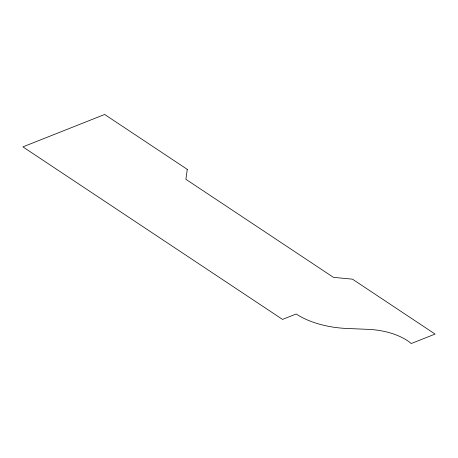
<?xml version="1.0" encoding="UTF-8"?>
<svg xmlns="http://www.w3.org/2000/svg" width="458" height="458" viewBox="0 0 458 458"><rect width="100%" height="100%" fill="white"/><g stroke="black" fill="none" stroke-linecap="round" stroke-linejoin="round"><path stroke-width="0.69" d="M187.27 169.374L185.902 179.307L333.418 277.342L352.488 279.174L435.1 334.077L411.25 343.523A49.836 26.037 4.6 0 0 368.341 329.371L346.689 328.455A64.956 33.938 4.6 0 1 299.418 316.009L296.154 314.016L282.529 319.415L22.9 146.875L104.664 114.477L187.27 169.374"/></g></svg>
